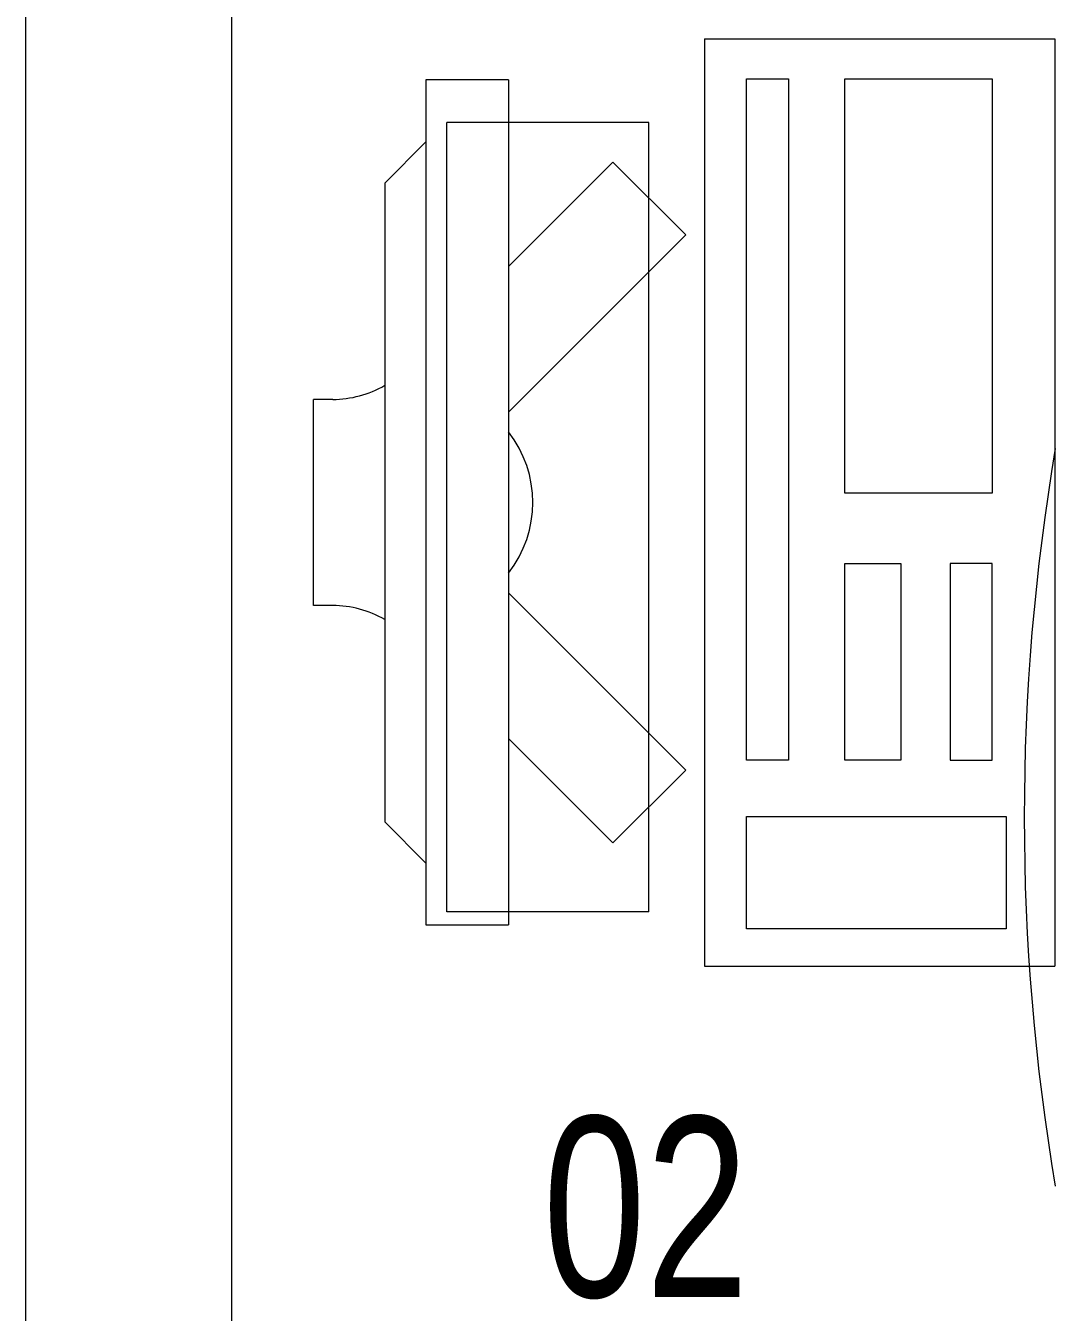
# Model space of a CAD drawing. Header units: millimetres. Extents: x -160614 to 59925, y -157025 to 0.
# Drawn here: x -42713 to -42213, y -99979 to -99355 of the extents above; entities that cross this region are included whole.
import ezdxf

# ---------------------------------------------------------------- set-up
doc = ezdxf.new("R2010")
doc.units = ezdxf.units.MM
doc.header["$LTSCALE"] = 8
doc.layers.get('0').update_dxf_attribs({"color": 9, "lineweight": 5})
for name, color, linetype, lineweight in [('72_EGR_EQP_TAG', 9, 'Continuous', 5), ('LOADING', 9, 'Continuous', 5), ('Walls', 9, 'Continuous', 5)]:
    doc.layers.add(name, color=color, linetype=linetype, lineweight=lineweight)
doc.layers.get('0').off()
doc.layers.get('0').freeze()
doc.styles.add('X3G_ENTITY_257CFD', font='swisscl.ttf', dxfattribs={"height": 200})

# ---------------------------------------------------------------- blocks, each defined once
blk = doc.blocks.new('ITCWLS1-P')
at = {"layer": 'LOADING'}
for p, q in [((-0.17, 0.45), (-0.17, 0)), ((-0.17, 0.45), (0, 0.45)), ((0, 0.45), (0, 0)), ((-0.26509, 0.43, 0), (-0.30509, 0.43, 0)), ((-0.30509, 0.43, 0), (-0.30509, 0.02, 0)), ((-0.26509, 0.43, 0), (-0.26509, 0.02, 0)), ((-0.14957, 0.43047), (-0.12914, 0.43047)), ((-0.12914, 0.43047), (-0.12914, 0.40893)), ((-0.197, 0.40939), (-0.295, 0.40939)), ((-0.295, 0.02639), (-0.295, 0.40939)), ((-0.197, 0.02639), (-0.197, 0.40939)), ((-0.32509, 0.38, 0), (-0.30509, 0.4, 0)), ((-0.32509, 0.38, 0), (-0.32509, 0.07, 0)), ((-0.35032, 0.275), (-0.35961, 0.275)), ((-0.35961, 0.175), (-0.35961, 0.275)), ((-0.35032, 0.175), (-0.35961, 0.175)), ((-0.32509, 0.07, 0), (-0.30509, 0.05, 0)), ((-0.197, 0.02639), (-0.295, 0.02639)), ((-0.30509, 0.02, 0), (-0.26509, 0.02, 0)), ((-0.17, 0), (0, 0))]:
    blk.add_line(p, q, dxfattribs=at)
at = {"layer": 'LOADING', "extrusion": (2.48281e-10, 3.18408e-10, -1)}
for p, q in [((-0.26509, 0.33952), (-0.21443, 0.39019)), ((-0.17907, 0.35483), (-0.21443, 0.39019)), ((-0.26509, 0.26881), (-0.17907, 0.35483))]:
    blk.add_line(p, q, dxfattribs=at)
at = {"layer": 'LOADING', "extrusion": (2.48281e-10, -3.18408e-10, -1)}
for p, q in [((-0.26509, 0.18119), (-0.17907, 0.09517)), ((-0.26509, 0.11048), (-0.21443, 0.05981)), ((-0.17907, 0.09517), (-0.21443, 0.05981))]:
    blk.add_line(p, q, dxfattribs=at)
at = {"layer": 'LOADING'}
for points in [[(-0.12914, 0.40893), (-0.12914, 0.09996), (-0.14957, 0.09996), (-0.14957, 0.43047)], [(-0.14957, 0.09997), (-0.14957, 0.09997), (-0.14957, 0.09997), (-0.14957, 0.09997), (-0.14957, 0.09997), (-0.14957, 0.09997), (-0.14957, 0.09997), (-0.14957, 0.09997), (-0.14957, 0.09997)], [(-0.14957, 0.09997), (-0.14957, 0.09997), (-0.14957, 0.09997), (-0.14957, 0.09997), (-0.14957, 0.09997), (-0.14957, 0.09997), (-0.14957, 0.09997), (-0.14957, 0.09997), (-0.14957, 0.09997), (-0.14957, 0.09997), (-0.14957, 0.09997), (-0.14957, 0.09997), (-0.14957, 0.09997), (-0.14957, 0.09997), (-0.14957, 0.09997), (-0.14957, 0.09997), (-0.14957, 0.09997), (-0.14957, 0.09997)], [(-0.14957, 0.09996), (-0.14957, 0.09996), (-0.14957, 0.09996), (-0.14957, 0.09996), (-0.14957, 0.09996), (-0.14957, 0.09996), (-0.14957, 0.09996), (-0.14957, 0.09996), (-0.14957, 0.09996), (-0.14957, 0.09996)], [(-0.14957, 0.09996), (-0.14957, 0.09996), (-0.14957, 0.09996), (-0.14957, 0.09996), (-0.14957, 0.09996), (-0.14957, 0.09996), (-0.14957, 0.09996)], [(-0.14957, 0.09997), (-0.14957, 0.09997), (-0.14957, 0.09997), (-0.14957, 0.09997), (-0.14957, 0.09997), (-0.14957, 0.09997), (-0.14957, 0.09997), (-0.14957, 0.09997), (-0.14957, 0.09997), (-0.14957, 0.09997)], [(-0.14957, 0.09997), (-0.14957, 0.09997), (-0.14957, 0.09997), (-0.14957, 0.09997), (-0.14957, 0.09997), (-0.14957, 0.09997), (-0.14957, 0.09997), (-0.14957, 0.09997), (-0.14957, 0.09997), (-0.14957, 0.09997), (-0.14957, 0.09997), (-0.14957, 0.09997), (-0.14957, 0.09997), (-0.14957, 0.09997), (-0.14957, 0.09997)], [(-0.14957, 0.09997), (-0.14957, 0.09997), (-0.14957, 0.09997), (-0.14957, 0.09997), (-0.14957, 0.09997), (-0.14957, 0.09997), (-0.14957, 0.09997), (-0.14957, 0.09997), (-0.14957, 0.09997), (-0.14957, 0.09997)], [(-0.14957, 0.09997), (-0.14957, 0.09997), (-0.14957, 0.09997), (-0.14957, 0.09997), (-0.14957, 0.09997), (-0.14957, 0.09997), (-0.14957, 0.09997), (-0.14957, 0.09997), (-0.14957, 0.09997), (-0.14957, 0.09997)], [(-0.14957, 0.09996), (-0.14957, 0.09996), (-0.14957, 0.09996), (-0.14957, 0.09996), (-0.14957, 0.09996), (-0.14957, 0.09996), (-0.14957, 0.09996), (-0.14957, 0.09996), (-0.14957, 0.09996), (-0.14957, 0.09996), (-0.14957, 0.09996), (-0.14957, 0.09996), (-0.14957, 0.09996), (-0.14957, 0.09996), (-0.14957, 0.09996), (-0.14957, 0.09996), (-0.14957, 0.09996), (-0.14957, 0.09996), (-0.14957, 0.09997), (-0.14957, 0.09997), (-0.14957, 0.09997), (-0.14957, 0.09997), (-0.14957, 0.09997), (-0.14957, 0.09997), (-0.14957, 0.09997), (-0.14957, 0.09997), (-0.14957, 0.09997), (-0.14957, 0.09997), (-0.14957, 0.09997), (-0.14957, 0.09997), (-0.14957, 0.09997), (-0.14957, 0.09997), (-0.14956, 0.09997), (-0.14956, 0.09997), (-0.14956, 0.09997), (-0.14956, 0.09996), (-0.14956, 0.09996), (-0.14956, 0.09996), (-0.14956, 0.09996), (-0.14956, 0.09996), (-0.14956, 0.09996), (-0.14956, 0.09996), (-0.14956, 0.09996), (-0.14956, 0.09996), (-0.14956, 0.09996), (-0.14956, 0.09996), (-0.14956, 0.09996), (-0.14956, 0.09996), (-0.14957, 0.09996), (-0.14957, 0.09996), (-0.14957, 0.09996), (-0.14957, 0.09996), (-0.14957, 0.09996), (-0.14957, 0.09996)], [(-0.14957, 0.09996), (-0.14957, 0.09996), (-0.14957, 0.09996), (-0.14957, 0.09996), (-0.14957, 0.09996), (-0.14957, 0.09996), (-0.14957, 0.09996), (-0.14957, 0.09996), (-0.14957, 0.09996), (-0.14957, 0.09996), (-0.14957, 0.09997), (-0.14957, 0.09997), (-0.14957, 0.09997), (-0.14957, 0.09996), (-0.14957, 0.09996), (-0.14957, 0.09996), (-0.14957, 0.09996), (-0.14957, 0.09996), (-0.14957, 0.09996), (-0.14957, 0.09997), (-0.14957, 0.09997), (-0.14957, 0.09997), (-0.14957, 0.09997), (-0.14957, 0.09997), (-0.14957, 0.09997), (-0.14957, 0.09997), (-0.14957, 0.09997), (-0.14957, 0.09997), (-0.14957, 0.09997), (-0.14957, 0.09997), (-0.14957, 0.09997), (-0.14957, 0.09997), (-0.14957, 0.09997), (-0.14957, 0.09997), (-0.14957, 0.09997), (-0.14957, 0.09997), (-0.14957, 0.09997), (-0.14957, 0.09997), (-0.14957, 0.09997), (-0.14957, 0.09997), (-0.14957, 0.09997), (-0.14957, 0.09997), (-0.14957, 0.09997), (-0.14957, 0.09997), (-0.14957, 0.09997), (-0.14957, 0.09997), (-0.14957, 0.09997), (-0.14957, 0.09997), (-0.14957, 0.09997), (-0.14957, 0.09997), (-0.14957, 0.09997), (-0.14957, 0.09997), (-0.14957, 0.09997), (-0.14957, 0.09997), (-0.14957, 0.09997), (-0.14957, 0.09997), (-0.14957, 0.09997), (-0.14957, 0.09997), (-0.14957, 0.09997), (-0.14957, 0.09997), (-0.14957, 0.09997), (-0.14957, 0.09997), (-0.14957, 0.09997), (-0.14957, 0.09997), (-0.14957, 0.09997), (-0.14957, 0.09997), (-0.14957, 0.09997), (-0.14957, 0.09997), (-0.14957, 0.09997), (-0.14957, 0.09997), (-0.14957, 0.09997), (-0.14957, 0.09997), (-0.14957, 0.09997), (-0.14957, 0.09997), (-0.14957, 0.09997), (-0.14957, 0.09997), (-0.14957, 0.09997), (-0.14957, 0.09997), (-0.14957, 0.09997), (-0.14957, 0.09997), (-0.14956, 0.09997), (-0.14957, 0.09997), (-0.14957, 0.09997), (-0.14957, 0.09997), (-0.14957, 0.09997), (-0.14956, 0.09997), (-0.14957, 0.09997), (-0.14957, 0.09997), (-0.14957, 0.09997), (-0.14957, 0.09997), (-0.14957, 0.09997), (-0.14957, 0.09997), (-0.14957, 0.09997), (-0.14957, 0.09997), (-0.14957, 0.09997), (-0.14957, 0.09997), (-0.14956, 0.09997), (-0.14957, 0.09996), (-0.14957, 0.09996), (-0.14957, 0.09996), (-0.14956, 0.09996), (-0.14957, 0.09996), (-0.14957, 0.09996), (-0.14957, 0.09996), (-0.14957, 0.09996), (-0.14957, 0.09996), (-0.14957, 0.09996), (-0.14957, 0.09996), (-0.14957, 0.09996), (-0.14957, 0.09996), (-0.14957, 0.09996)], [(-0.14957, 0.09996), (-0.14957, 0.09996), (-0.14957, 0.09996), (-0.14957, 0.09996), (-0.14957, 0.09996), (-0.14957, 0.09996), (-0.14957, 0.09996), (-0.14957, 0.09996)], [(-0.14957, 0.09996), (-0.14957, 0.09996), (-0.14957, 0.09996), (-0.14957, 0.09996), (-0.14957, 0.09996), (-0.14957, 0.09996), (-0.14957, 0.09996), (-0.14957, 0.09996), (-0.14957, 0.09996), (-0.14957, 0.09996), (-0.14957, 0.09996), (-0.14957, 0.09996), (-0.14957, 0.09996), (-0.14957, 0.09996), (-0.14957, 0.09996), (-0.14957, 0.09996), (-0.14957, 0.09996), (-0.14957, 0.09996), (-0.14957, 0.09996), (-0.14957, 0.09996), (-0.14957, 0.09996), (-0.14957, 0.09996), (-0.14957, 0.09996), (-0.14957, 0.09996), (-0.14957, 0.09996), (-0.14957, 0.09996), (-0.14957, 0.09996), (-0.14957, 0.09996), (-0.14957, 0.09996), (-0.14957, 0.09996), (-0.14957, 0.09996), (-0.14957, 0.09996), (-0.14957, 0.09996), (-0.14957, 0.09996), (-0.14957, 0.09996), (-0.14957, 0.09996), (-0.14957, 0.09996), (-0.14957, 0.09996), (-0.14957, 0.09996), (-0.14957, 0.09996), (-0.14957, 0.09996), (-0.14957, 0.09996), (-0.14957, 0.09996), (-0.14957, 0.09996), (-0.14957, 0.09996), (-0.14957, 0.09996), (-0.14957, 0.09996), (-0.14957, 0.09996), (-0.14956, 0.09996), (-0.14956, 0.09996), (-0.14956, 0.09996), (-0.14956, 0.09996), (-0.14957, 0.09996), (-0.14957, 0.09996), (-0.14957, 0.09996), (-0.14957, 0.09996), (-0.14957, 0.09996), (-0.14957, 0.09996), (-0.14956, 0.09996), (-0.14957, 0.09996), (-0.14957, 0.09996), (-0.14957, 0.09996), (-0.14957, 0.09996), (-0.14957, 0.09996), (-0.14957, 0.09996), (-0.14957, 0.09996), (-0.14957, 0.09996), (-0.14957, 0.09996), (-0.14957, 0.09996), (-0.14956, 0.09996), (-0.14956, 0.09996), (-0.14957, 0.09996), (-0.14957, 0.09996), (-0.14957, 0.09996), (-0.14957, 0.09996), (-0.14957, 0.09996), (-0.14957, 0.09996), (-0.14957, 0.09996), (-0.14957, 0.09996), (-0.14957, 0.09996), (-0.14957, 0.09996), (-0.14957, 0.09996), (-0.14957, 0.09996), (-0.14957, 0.09996), (-0.14957, 0.09996), (-0.14957, 0.09996), (-0.14957, 0.09996), (-0.14957, 0.09996), (-0.14957, 0.09996)], [(-0.14957, 0.09996), (-0.14957, 0.09996), (-0.14957, 0.09996), (-0.14957, 0.09996), (-0.14957, 0.09996), (-0.14957, 0.09996), (-0.14957, 0.09996), (-0.14957, 0.09996), (-0.14957, 0.09996), (-0.14957, 0.09996), (-0.14957, 0.09996), (-0.14957, 0.09996)], [(-0.14957, 0.09996), (-0.14957, 0.09996), (-0.14956, 0.09996), (-0.14956, 0.09996), (-0.14956, 0.09996), (-0.14956, 0.09996), (-0.14957, 0.09996)], [(-0.14957, 0.09996), (-0.14957, 0.09996), (-0.14957, 0.09996), (-0.14957, 0.09996), (-0.14957, 0.09996), (-0.14957, 0.09996), (-0.14957, 0.09996), (-0.14957, 0.09996), (-0.14957, 0.09996), (-0.14956, 0.09996), (-0.14956, 0.09996), (-0.14956, 0.09996), (-0.14956, 0.09996), (-0.14956, 0.09996), (-0.14956, 0.09996), (-0.14956, 0.09996), (-0.14957, 0.09996)]]:
    blk.add_lwpolyline(points, dxfattribs=at)
for points in [[(-0.1019, 0.43047), (-0.03039, 0.43047), (-0.03039, 0.22944), (-0.1019, 0.22944)], [(-0.1019, 0.19536), (-0.07466, 0.19536), (-0.07466, 0.09996), (-0.1019, 0.09996)], [(-0.03039, 0.19536), (-0.05082, 0.19536), (-0.05082, 0.09996), (-0.03039, 0.09996)], [(-0.14956, 0.09996), (-0.14956, 0.09996), (-0.14956, 0.09996), (-0.14956, 0.09996), (-0.14956, 0.09996), (-0.14956, 0.09996), (-0.14956, 0.09996), (-0.14956, 0.09996), (-0.14957, 0.09996), (-0.14957, 0.09996), (-0.14957, 0.09996), (-0.14957, 0.09996), (-0.14957, 0.09996), (-0.14957, 0.09996), (-0.14957, 0.09996), (-0.14957, 0.09996), (-0.14957, 0.09996), (-0.14957, 0.09996), (-0.14957, 0.09996), (-0.14957, 0.09996), (-0.14957, 0.09996), (-0.14957, 0.09996), (-0.14957, 0.09996), (-0.14957, 0.09996), (-0.14957, 0.09996), (-0.14957, 0.09996), (-0.14957, 0.09996), (-0.14957, 0.09996), (-0.14957, 0.09996), (-0.14957, 0.09996), (-0.14957, 0.09996), (-0.14957, 0.09996), (-0.14957, 0.09996), (-0.14957, 0.09996), (-0.14957, 0.09996), (-0.14957, 0.09996), (-0.14957, 0.09996), (-0.14957, 0.09996), (-0.14957, 0.09996), (-0.14957, 0.09996), (-0.14957, 0.09996), (-0.14957, 0.09996), (-0.14957, 0.09996), (-0.14957, 0.09996), (-0.14957, 0.09996), (-0.14957, 0.09996), (-0.14957, 0.09996), (-0.14957, 0.09996), (-0.14957, 0.09996), (-0.14957, 0.09996), (-0.14957, 0.09996), (-0.14957, 0.09996), (-0.14957, 0.09996), (-0.14957, 0.09996), (-0.14957, 0.09996), (-0.14957, 0.09996), (-0.14957, 0.09996), (-0.14956, 0.09996), (-0.14956, 0.09996), (-0.14956, 0.09996), (-0.14956, 0.09996), (-0.14956, 0.09996), (-0.14956, 0.09996), (-0.14956, 0.09996), (-0.14956, 0.09996), (-0.14956, 0.09996), (-0.14956, 0.09996), (-0.14956, 0.09996), (-0.14956, 0.09996), (-0.14956, 0.09996), (-0.14956, 0.09996), (-0.14956, 0.09996), (-0.14956, 0.09996), (-0.14956, 0.09996), (-0.14956, 0.09996), (-0.14956, 0.09996), (-0.14956, 0.09996), (-0.14956, 0.09996), (-0.14956, 0.09996), (-0.14956, 0.09996), (-0.14956, 0.09996), (-0.14956, 0.09996), (-0.14956, 0.09996), (-0.14956, 0.09996), (-0.14956, 0.09996), (-0.14956, 0.09996), (-0.14956, 0.09996), (-0.14956, 0.09996), (-0.14956, 0.09996), (-0.14957, 0.09996), (-0.14957, 0.09996), (-0.14957, 0.09996), (-0.14957, 0.09996), (-0.14957, 0.09996), (-0.14957, 0.09996), (-0.14957, 0.09996), (-0.14957, 0.09996), (-0.14957, 0.09996), (-0.14957, 0.09996), (-0.14957, 0.09996), (-0.14957, 0.09996), (-0.14957, 0.09996), (-0.14957, 0.09996), (-0.14957, 0.09996), (-0.14957, 0.09996), (-0.14957, 0.09996), (-0.14957, 0.09996), (-0.14957, 0.09996), (-0.14957, 0.09996), (-0.14957, 0.09996), (-0.14957, 0.09996), (-0.14957, 0.09996), (-0.14957, 0.09996), (-0.14957, 0.09996), (-0.14957, 0.09996), (-0.14957, 0.09996), (-0.14957, 0.09996), (-0.14957, 0.09996), (-0.14957, 0.09996), (-0.14957, 0.09996), (-0.14957, 0.09996), (-0.14957, 0.09996), (-0.14957, 0.09996), (-0.14957, 0.09996), (-0.14957, 0.09996), (-0.14957, 0.09996), (-0.14957, 0.09996), (-0.14957, 0.09996), (-0.14957, 0.09996), (-0.14957, 0.09996), (-0.14957, 0.09996), (-0.14957, 0.09996), (-0.14957, 0.09996), (-0.14957, 0.09996), (-0.14957, 0.09996), (-0.14957, 0.09996), (-0.14957, 0.09996), (-0.14957, 0.09996), (-0.14957, 0.09996), (-0.14957, 0.09996), (-0.14957, 0.09996), (-0.14957, 0.09996), (-0.14957, 0.09996), (-0.14957, 0.09996), (-0.14957, 0.09996), (-0.14957, 0.09996), (-0.14957, 0.09996), (-0.14957, 0.09996), (-0.14957, 0.09996), (-0.14957, 0.09996), (-0.14957, 0.09996), (-0.14957, 0.09996), (-0.14957, 0.09996), (-0.14957, 0.09996), (-0.14956, 0.09996), (-0.14956, 0.09996), (-0.14956, 0.09996), (-0.14956, 0.09996), (-0.14956, 0.09996), (-0.14956, 0.09996), (-0.14956, 0.09996), (-0.14956, 0.09996), (-0.14956, 0.09996), (-0.14956, 0.09996), (-0.14956, 0.09996), (-0.14956, 0.09996), (-0.14956, 0.09996), (-0.14956, 0.09996), (-0.14956, 0.09996), (-0.14956, 0.09996), (-0.14956, 0.09996), (-0.14956, 0.09996), (-0.14956, 0.09996), (-0.14956, 0.09996), (-0.14956, 0.09996), (-0.14956, 0.09996), (-0.14956, 0.09996), (-0.14956, 0.09996), (-0.14956, 0.09996), (-0.14956, 0.09996), (-0.14956, 0.09996), (-0.14956, 0.09996), (-0.14956, 0.09996), (-0.14956, 0.09996), (-0.14956, 0.09996), (-0.14956, 0.09996), (-0.14956, 0.09996), (-0.14956, 0.09996), (-0.14956, 0.09996), (-0.14956, 0.09996), (-0.14956, 0.09996), (-0.14956, 0.09996), (-0.14956, 0.09996), (-0.14956, 0.09996), (-0.14956, 0.09996), (-0.14956, 0.09996), (-0.14956, 0.09996), (-0.14956, 0.09996), (-0.14956, 0.09996), (-0.14956, 0.09996), (-0.14956, 0.09996), (-0.14957, 0.09996), (-0.14957, 0.09996), (-0.14957, 0.09996), (-0.14957, 0.09996), (-0.14957, 0.09996), (-0.14957, 0.09996), (-0.14957, 0.09996), (-0.14957, 0.09996), (-0.14957, 0.09996), (-0.14957, 0.09996), (-0.14957, 0.09996), (-0.14957, 0.09996), (-0.14957, 0.09996), (-0.14957, 0.09996), (-0.14957, 0.09996), (-0.14957, 0.09996), (-0.14957, 0.09996), (-0.14957, 0.09996), (-0.14957, 0.09996), (-0.14957, 0.09996), (-0.14957, 0.09996), (-0.14957, 0.09996), (-0.14957, 0.09996), (-0.14957, 0.09996), (-0.14957, 0.09996), (-0.14957, 0.09996), (-0.14957, 0.09996), (-0.14957, 0.09996), (-0.14957, 0.09996), (-0.14957, 0.09996), (-0.14957, 0.09996), (-0.14957, 0.09996), (-0.14957, 0.09996), (-0.14957, 0.09996), (-0.14956, 0.09996), (-0.14956, 0.09996), (-0.14956, 0.09996), (-0.14956, 0.09996), (-0.14956, 0.09996), (-0.14956, 0.09996), (-0.14956, 0.09996), (-0.14956, 0.09996), (-0.14956, 0.09996), (-0.14956, 0.09996), (-0.14956, 0.09996), (-0.14956, 0.09996), (-0.14956, 0.09996), (-0.14956, 0.09996), (-0.14956, 0.09996), (-0.14956, 0.09996), (-0.14956, 0.09996), (-0.14956, 0.09996), (-0.14956, 0.09996), (-0.14956, 0.09996), (-0.14956, 0.09996), (-0.14956, 0.09996), (-0.14956, 0.09996), (-0.14956, 0.09996), (-0.14956, 0.09996), (-0.14956, 0.09996), (-0.14956, 0.09996), (-0.14956, 0.09996), (-0.14956, 0.09996), (-0.14956, 0.09996), (-0.14956, 0.09996), (-0.14956, 0.09996), (-0.14956, 0.09996), (-0.14956, 0.09996), (-0.14956, 0.09996), (-0.14956, 0.09996), (-0.14956, 0.09996), (-0.14956, 0.09996), (-0.14956, 0.09996), (-0.14956, 0.09996), (-0.14956, 0.09996), (-0.14956, 0.09996)], [(-0.14957, 0.09996), (-0.14957, 0.09996), (-0.14957, 0.09996), (-0.14957, 0.09996), (-0.14957, 0.09996), (-0.14957, 0.09996), (-0.14957, 0.09996), (-0.14957, 0.09996), (-0.14957, 0.09996), (-0.14957, 0.09996), (-0.14957, 0.09996), (-0.14957, 0.09996), (-0.14957, 0.09996), (-0.14957, 0.09996), (-0.14957, 0.09996), (-0.14957, 0.09996), (-0.14957, 0.09996), (-0.14957, 0.09996), (-0.14957, 0.09996), (-0.14957, 0.09996), (-0.14957, 0.09996), (-0.14957, 0.09996), (-0.14957, 0.09996), (-0.14957, 0.09996), (-0.14957, 0.09996), (-0.14957, 0.09996), (-0.14957, 0.09996), (-0.14957, 0.09996), (-0.14957, 0.09996), (-0.14957, 0.09996), (-0.14957, 0.09996), (-0.14957, 0.09996), (-0.14957, 0.09996), (-0.14957, 0.09996), (-0.14957, 0.09996), (-0.14957, 0.09996), (-0.14957, 0.09996), (-0.14957, 0.09996), (-0.14957, 0.09996), (-0.14957, 0.09996), (-0.14957, 0.09996), (-0.14957, 0.09996), (-0.14957, 0.09996), (-0.14957, 0.09996), (-0.14957, 0.09996), (-0.14957, 0.09996), (-0.14957, 0.09996), (-0.14957, 0.09996), (-0.14957, 0.09996), (-0.14957, 0.09996), (-0.14957, 0.09996), (-0.14957, 0.09996), (-0.14957, 0.09996), (-0.14957, 0.09996), (-0.14957, 0.09996), (-0.14957, 0.09996), (-0.14957, 0.09996), (-0.14957, 0.09996), (-0.14957, 0.09996), (-0.14957, 0.09996), (-0.14957, 0.09996), (-0.14957, 0.09996), (-0.14957, 0.09996), (-0.14957, 0.09996), (-0.14957, 0.09996), (-0.14957, 0.09996), (-0.14957, 0.09996), (-0.14957, 0.09996), (-0.14957, 0.09996), (-0.14957, 0.09996), (-0.14957, 0.09996), (-0.14957, 0.09996), (-0.14957, 0.09996), (-0.14957, 0.09996), (-0.14957, 0.09996), (-0.14957, 0.09996), (-0.14957, 0.09996), (-0.14957, 0.09996), (-0.14957, 0.09996), (-0.14957, 0.09996), (-0.14957, 0.09996), (-0.14957, 0.09996), (-0.14957, 0.09996), (-0.14957, 0.09996), (-0.14957, 0.09996), (-0.14957, 0.09996), (-0.14957, 0.09996), (-0.14957, 0.09996), (-0.14957, 0.09996), (-0.14957, 0.09996), (-0.14957, 0.09996), (-0.14957, 0.09996), (-0.14957, 0.09996), (-0.14957, 0.09996), (-0.14957, 0.09996), (-0.14957, 0.09996), (-0.14957, 0.09996), (-0.14957, 0.09996), (-0.14957, 0.09996), (-0.14957, 0.09996), (-0.14957, 0.09996), (-0.14957, 0.09996), (-0.14957, 0.09996), (-0.14957, 0.09996), (-0.14957, 0.09996), (-0.14957, 0.09996), (-0.14957, 0.09996), (-0.14957, 0.09996), (-0.14957, 0.09996), (-0.14957, 0.09996), (-0.14957, 0.09996), (-0.14957, 0.09996), (-0.14957, 0.09996), (-0.14957, 0.09996), (-0.14957, 0.09996), (-0.14957, 0.09996), (-0.14957, 0.09996), (-0.14957, 0.09996), (-0.14957, 0.09996), (-0.14957, 0.09996), (-0.14957, 0.09996), (-0.14957, 0.09996), (-0.14957, 0.09996), (-0.14957, 0.09996), (-0.14957, 0.09996), (-0.14957, 0.09996), (-0.14957, 0.09996), (-0.14957, 0.09996), (-0.14957, 0.09996), (-0.14957, 0.09996), (-0.14957, 0.09996), (-0.14957, 0.09996), (-0.14957, 0.09996), (-0.14957, 0.09996), (-0.14957, 0.09996), (-0.14957, 0.09996), (-0.14957, 0.09996), (-0.14957, 0.09996), (-0.14957, 0.09996), (-0.14957, 0.09996), (-0.14957, 0.09996), (-0.14957, 0.09996), (-0.14957, 0.09996), (-0.14957, 0.09996), (-0.14957, 0.09996), (-0.14957, 0.09996), (-0.14957, 0.09996), (-0.14957, 0.09996), (-0.14957, 0.09996), (-0.14957, 0.09996), (-0.14957, 0.09996), (-0.14957, 0.09996), (-0.14957, 0.09996), (-0.14957, 0.09996), (-0.14957, 0.09996), (-0.14957, 0.09996), (-0.14957, 0.09996), (-0.14957, 0.09996), (-0.14957, 0.09996), (-0.14957, 0.09996), (-0.14957, 0.09996), (-0.14957, 0.09996), (-0.14957, 0.09996), (-0.14957, 0.09996), (-0.14957, 0.09996), (-0.14957, 0.09996), (-0.14957, 0.09996), (-0.14957, 0.09996), (-0.14957, 0.09996), (-0.14957, 0.09996), (-0.14957, 0.09996), (-0.14957, 0.09996), (-0.14957, 0.09996), (-0.14957, 0.09996), (-0.14957, 0.09996), (-0.14957, 0.09996), (-0.14957, 0.09996), (-0.14957, 0.09996), (-0.14957, 0.09996), (-0.14957, 0.09996), (-0.14957, 0.09996), (-0.14957, 0.09996), (-0.14957, 0.09996), (-0.14957, 0.09996), (-0.14957, 0.09996), (-0.14957, 0.09996), (-0.14957, 0.09996), (-0.14957, 0.09996), (-0.14957, 0.09996), (-0.14957, 0.09996), (-0.14957, 0.09996), (-0.14957, 0.09996), (-0.14957, 0.09996), (-0.14957, 0.09996), (-0.14957, 0.09996), (-0.14957, 0.09996), (-0.14957, 0.09996), (-0.14957, 0.09996), (-0.14957, 0.09996), (-0.14957, 0.09996), (-0.14957, 0.09996), (-0.14957, 0.09996), (-0.14957, 0.09996), (-0.14957, 0.09996), (-0.14957, 0.09996), (-0.14957, 0.09996), (-0.14957, 0.09996), (-0.14957, 0.09996), (-0.14957, 0.09996), (-0.14957, 0.09996), (-0.14957, 0.09996), (-0.14957, 0.09996), (-0.14957, 0.09996), (-0.14957, 0.09996)], [(-0.14957, 0.09996), (-0.14957, 0.09996), (-0.14957, 0.09996), (-0.14957, 0.09996), (-0.14957, 0.09996), (-0.14957, 0.09996), (-0.14957, 0.09996), (-0.14957, 0.09996), (-0.14957, 0.09996), (-0.14957, 0.09996), (-0.14957, 0.09996), (-0.14957, 0.09996), (-0.14957, 0.09996), (-0.14957, 0.09996), (-0.14957, 0.09996), (-0.14957, 0.09996), (-0.14957, 0.09996), (-0.14957, 0.09996), (-0.14957, 0.09996), (-0.14957, 0.09996), (-0.14957, 0.09996), (-0.14957, 0.09996), (-0.14957, 0.09996), (-0.14957, 0.09996), (-0.14957, 0.09996), (-0.14957, 0.09996), (-0.14957, 0.09996), (-0.14957, 0.09996), (-0.14957, 0.09996), (-0.14957, 0.09996), (-0.14957, 0.09996), (-0.14957, 0.09996), (-0.14957, 0.09996), (-0.14957, 0.09996), (-0.14957, 0.09996), (-0.14957, 0.09996), (-0.14957, 0.09996), (-0.14957, 0.09996), (-0.14957, 0.09996), (-0.14957, 0.09996), (-0.14957, 0.09996), (-0.14957, 0.09996), (-0.14957, 0.09996), (-0.14957, 0.09996), (-0.14957, 0.09996), (-0.14957, 0.09996), (-0.14957, 0.09996), (-0.14957, 0.09996), (-0.14957, 0.09996), (-0.14957, 0.09996), (-0.14957, 0.09996), (-0.14957, 0.09996), (-0.14957, 0.09996), (-0.14957, 0.09996), (-0.14957, 0.09996), (-0.14957, 0.09996), (-0.14957, 0.09996), (-0.14957, 0.09996), (-0.14957, 0.09996), (-0.14957, 0.09996), (-0.14957, 0.09996), (-0.14957, 0.09996), (-0.14957, 0.09996), (-0.14957, 0.09996), (-0.14957, 0.09996), (-0.14957, 0.09996), (-0.14957, 0.09996), (-0.14957, 0.09996), (-0.14957, 0.09996), (-0.14957, 0.09996), (-0.14957, 0.09996), (-0.14957, 0.09996), (-0.14957, 0.09996), (-0.14957, 0.09996), (-0.14957, 0.09996), (-0.14957, 0.09996), (-0.14957, 0.09996), (-0.14957, 0.09996), (-0.14957, 0.09996), (-0.14957, 0.09996), (-0.14957, 0.09996), (-0.14957, 0.09996), (-0.14957, 0.09996), (-0.14957, 0.09996), (-0.14957, 0.09996), (-0.14957, 0.09996), (-0.14957, 0.09996), (-0.14957, 0.09996), (-0.14957, 0.09996), (-0.14957, 0.09996), (-0.14957, 0.09996), (-0.14957, 0.09996), (-0.14957, 0.09996), (-0.14957, 0.09996), (-0.14957, 0.09996), (-0.14957, 0.09996), (-0.14957, 0.09996), (-0.14957, 0.09996), (-0.14957, 0.09996), (-0.14957, 0.09996), (-0.14957, 0.09996), (-0.14957, 0.09996), (-0.14957, 0.09996), (-0.14957, 0.09996), (-0.14957, 0.09996), (-0.14957, 0.09996), (-0.14957, 0.09996), (-0.14957, 0.09996), (-0.14957, 0.09996), (-0.14957, 0.09996), (-0.14957, 0.09996), (-0.14957, 0.09996), (-0.14957, 0.09996), (-0.14957, 0.09996), (-0.14957, 0.09996), (-0.14957, 0.09996), (-0.14957, 0.09996), (-0.14957, 0.09996), (-0.14957, 0.09996), (-0.14957, 0.09996), (-0.14957, 0.09996), (-0.14957, 0.09996), (-0.14957, 0.09996), (-0.14957, 0.09996), (-0.14957, 0.09996), (-0.14957, 0.09996), (-0.14957, 0.09996), (-0.14957, 0.09996), (-0.14957, 0.09996), (-0.14957, 0.09996), (-0.14957, 0.09996), (-0.14957, 0.09996), (-0.14957, 0.09996), (-0.14957, 0.09996), (-0.14957, 0.09996), (-0.14957, 0.09996), (-0.14957, 0.09996), (-0.14957, 0.09996), (-0.14957, 0.09996), (-0.14957, 0.09996), (-0.14957, 0.09996), (-0.14957, 0.09996), (-0.14957, 0.09996), (-0.14957, 0.09996), (-0.14957, 0.09996), (-0.14957, 0.09996), (-0.14957, 0.09996), (-0.14957, 0.09996), (-0.14957, 0.09996), (-0.14957, 0.09996), (-0.14957, 0.09996), (-0.14957, 0.09996), (-0.14957, 0.09996), (-0.14957, 0.09996), (-0.14957, 0.09996), (-0.14957, 0.09996), (-0.14957, 0.09996), (-0.14957, 0.09996), (-0.14957, 0.09996), (-0.14957, 0.09996), (-0.14957, 0.09996), (-0.14957, 0.09996), (-0.14957, 0.09996), (-0.14957, 0.09996), (-0.14957, 0.09996), (-0.14957, 0.09996), (-0.14957, 0.09996), (-0.14957, 0.09996), (-0.14957, 0.09996), (-0.14957, 0.09996), (-0.14957, 0.09996), (-0.14957, 0.09996), (-0.14957, 0.09996), (-0.14957, 0.09996), (-0.14957, 0.09996), (-0.14957, 0.09996), (-0.14957, 0.09996), (-0.14957, 0.09996), (-0.14957, 0.09996), (-0.14957, 0.09996), (-0.14957, 0.09996), (-0.14957, 0.09996), (-0.14957, 0.09996), (-0.14957, 0.09996), (-0.14957, 0.09996), (-0.14957, 0.09996), (-0.14957, 0.09996), (-0.14957, 0.09996), (-0.14957, 0.09996), (-0.14957, 0.09996), (-0.14957, 0.09996), (-0.14957, 0.09996), (-0.14957, 0.09996), (-0.14957, 0.09996), (-0.14957, 0.09996), (-0.14957, 0.09996), (-0.14957, 0.09996), (-0.14957, 0.09996), (-0.14957, 0.09996), (-0.14957, 0.09996), (-0.14957, 0.09996), (-0.14957, 0.09996), (-0.14957, 0.09996), (-0.14957, 0.09996), (-0.14957, 0.09996), (-0.14957, 0.09996), (-0.14957, 0.09996), (-0.14957, 0.09996), (-0.14957, 0.09996), (-0.14957, 0.09996), (-0.14957, 0.09996), (-0.14957, 0.09996), (-0.14957, 0.09996), (-0.14957, 0.09996), (-0.14957, 0.09996), (-0.14957, 0.09996), (-0.14957, 0.09996), (-0.14957, 0.09996), (-0.14957, 0.09996)], [(-0.14957, 0.0727), (-0.02358, 0.0727), (-0.02358, 0.01818), (-0.14957, 0.01818)]]:
    blk.add_lwpolyline(points, close=True, dxfattribs=at)
for centre, radius, start, end in [((-0.35032, 0.325), 0.05, 270, 300.30934), ((-0.3089, 0.225), 0.05564, 321.94311, 38.05689), ((-0.35032, 0.125), 0.05, 59.69066, 90)]:
    blk.add_arc(centre, radius, start, end, dxfattribs=at)
blk = doc.blocks.new('GF21018-P')
blk.add_arc((-0.0001, -0.52948), 1.06948, 80.36712, 99.63288)
blk = doc.blocks.new('1stF')
at = {"layer": 'Walls', "color": 9}
for p, q in [((-42712.78, -100502.61, 0.1), (-42712.78, -98022.61, 0.1)), ((-42612.78, -100492.61, 0.1), (-42612.78, -98032.61, 0.1))]:
    blk.add_line(p, q, dxfattribs=at)
at = {"layer": 'LOADING', "color": 9, "extrusion": (8.01373e-06, 1.93988e-16, 1), "xscale": 1000.00000000001, "yscale": 1000.00000000001, "zscale": 1000.00000000001}
blk.add_blockref('ITCWLS1-P', (-42213.58, -99811.14, -0.34), dxfattribs=at)
at = {"layer": 'LOADING', "color": 9, "extrusion": (7.77426e-06, 2.24021e-05, 1), "xscale": -1000, "yscale": 1000.000000000001, "zscale": 1000, "rotation": 90.00141075505213}
blk.add_blockref('GF21018-P', (-41688.3, -99739.04, -2.55), dxfattribs=at)
at = {"layer": '72_EGR_EQP_TAG', "color": 9, "insert": (-42412.08, -99884.12, 0), "char_height": 87.473, "attachment_point": 2, "style": 'X3G_ENTITY_257CFD'}
blk.add_mtext('02', dxfattribs=at)

msp = doc.modelspace()

# ---------------------------------------------------------------- block references
at = {"layer": '72_EGR_EQP_TAG'}
msp.add_blockref('1stF', (0, 0), dxfattribs=at)

doc.saveas('drawing.dxf')
